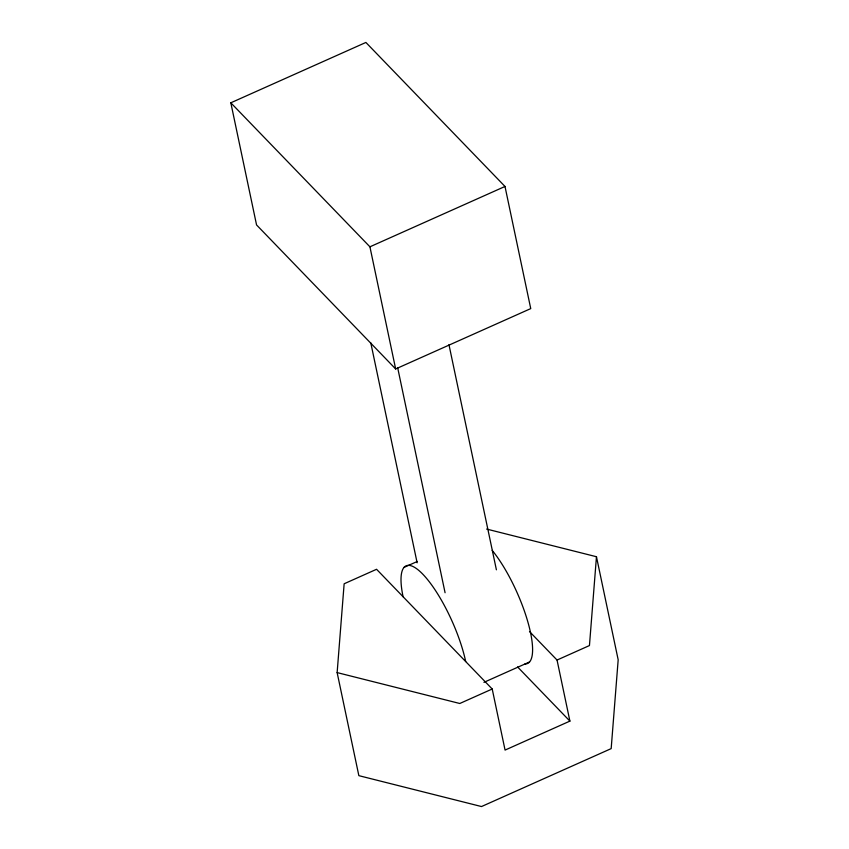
<?xml version="1.0" encoding="UTF-8"?>
<svg xmlns="http://www.w3.org/2000/svg" width="849" height="849" viewBox="0 0 849 849"><rect width="100%" height="100%" fill="white"/><g stroke="black" fill="none" stroke-linecap="round" stroke-linejoin="round"><path stroke-width="1.27" d="M486.583 529.054L596.465 556.732L618.178 659.79L611.174 748.616L481.51 806.55L358.851 775.657L337.138 672.599L344.142 583.772L376.563 569.286L492.208 689.006L505.07 750.081L569.902 721.109L557.04 660.044L529.5 631.539M596.465 556.732L589.45 645.558L557.04 660.044M230.822 102.803L365.898 42.45L504.996 186.462L530.742 308.601L395.655 368.954L256.557 224.943L230.822 102.803L369.92 246.815L395.655 368.954M369.92 246.815L504.996 186.462M404.06 567.376L417.273 561.476M483.919 682.341L529.543 661.965M492.208 689.006L459.787 703.492L337.138 672.599M517.593 666.953L569.902 721.109M448.962 344.673L496.4 569.806M397.64 367.606L445.078 592.74M370.78 342.837L417.135 562.802M403.084 596.751A69.342 19.4 65.9 0 1 422.802 574.189A69.342 19.4 65.9 0 1 465.687 661.551M492.208 550.396A69.342 19.4 65.9 0 1 527.76 621.595A69.342 19.4 65.9 0 1 524.894 663.982"/></g></svg>
